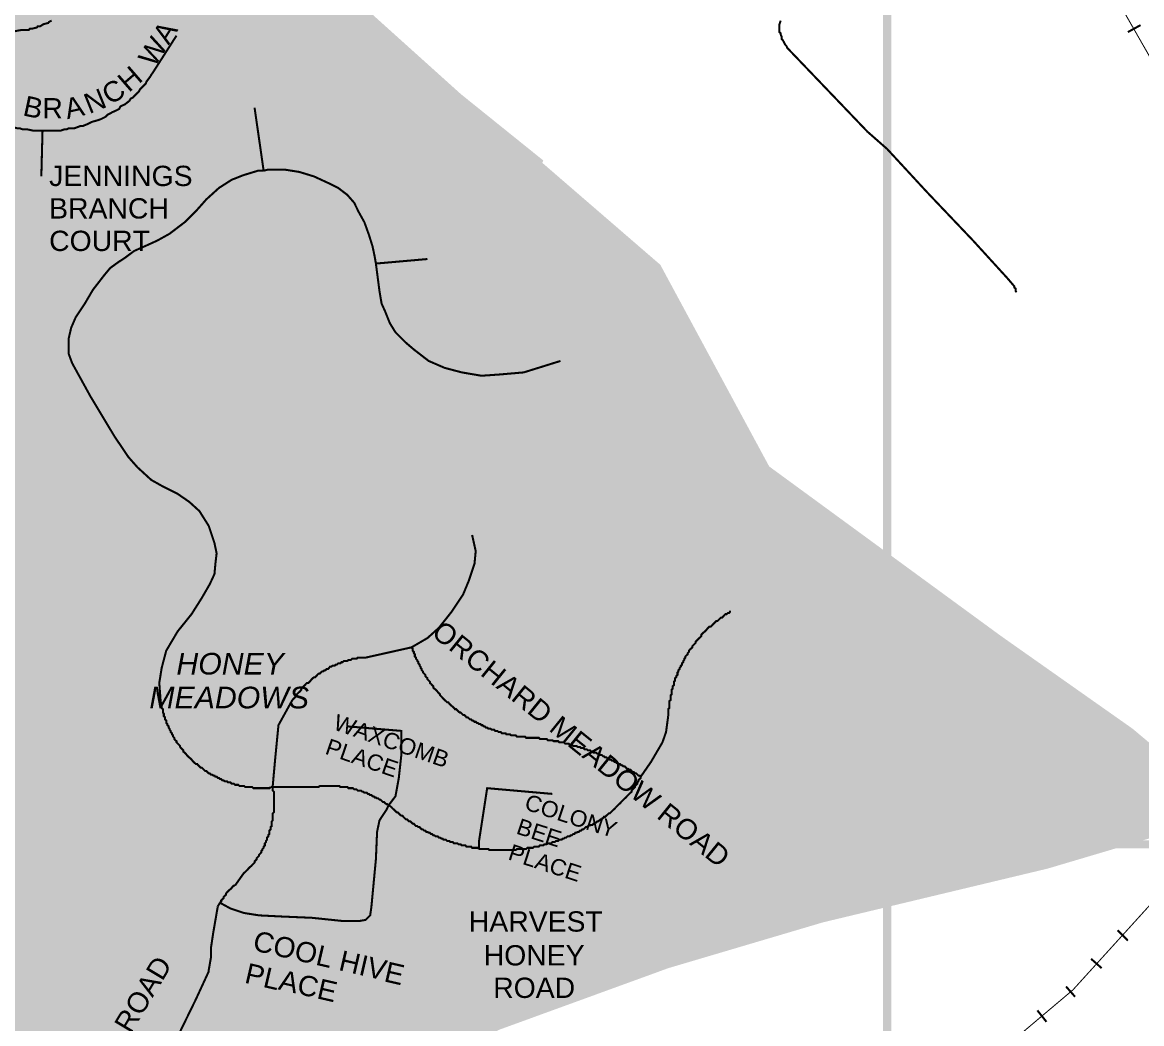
# Model space of a CAD drawing. Header units: millimetres. Extents: x 10 to 1080, y 12 to 847.
# Drawn here: x 722.3 to 805, y 208.5 to 282.5 of the extents above; entities that cross this region are included whole.
import ezdxf

# ---------------------------------------------------------------- set-up
doc = ezdxf.new("R2010")
doc.units = ezdxf.units.MM

msp = doc.modelspace()

# ---------------------------------------------------------------- hatches: boundary and pattern name
at = {"layer": 'H', "linetype": 'CONTINUOUS'}
for points in [[(802.375, 724.076), (804.333, 708.572), (819.82, 705.362), (834.637, 704.674), (846.243, 705.362), (859.861, 713.74), (871.467, 723.388), (876.635, 727.287), (891.452, 733.125), (894.662, 722.806), (899.231, 711.2), (902.458, 678.268), (906.939, 654.985), (912.777, 635.6), (903.041, 631.79), (870.797, 623.394), (843.703, 613.075), (834.037, 605.614), (852.17, 570.142), (848.607, 566.244), (849.207, 566.244), (834.637, 551.692), (840.475, 538.815), (802.711, 488.438), (802.217, 489.126), (800.435, 493.007), (798.83, 497.082), (795.355, 502.25), (792.215, 505.213), (789.005, 508.088), (786.289, 511.722), (784.437, 515.532), (783.078, 519.677), (782.391, 521.723), (780.874, 525.78), (778.334, 530.348), (775.794, 533.735), (773.007, 536.875), (769.955, 539.75), (766.727, 542.378), (763.27, 544.83), (759.707, 547.123), (755.985, 549.24), (754.115, 550.333), (752.263, 551.356), (750.305, 552.45), (748.365, 553.473), (746.407, 554.478), (744.467, 555.502), (742.615, 556.507), (740.657, 557.618), (739.652, 558.13), (732.525, 556.436), (732.79, 544.583), (726.264, 530.86), (723.142, 524.334), (722.207, 519.765), (722.877, 514.015), (725.593, 511.052), (734.219, 509.182), (736.177, 508.935), (733.302, 494.965), (732.278, 489.126), (728.98, 480.236), (737.605, 465.243), (747.518, 446.193), (733.548, 450.338), (730.409, 438.062), (720.76, 407.158), (717.885, 398.268), (714.745, 388.108), (713.475, 387.174), (712.047, 376.096), (715.945, 344.77), (716.615, 324.026), (716.439, 318.682), (723.388, 318.435), (731.608, 319.705), (737.358, 321.557), (743.373, 323.25), (749.635, 324.273), (754.962, 326.39), (761.488, 331.47), (750.641, 308.786), (742.95, 291.677), (741.257, 289.313), (754.715, 277.195), (760.801, 272.292), (760.73, 272.115), (769.444, 264.583), (777.487, 249.678), (794.597, 237.155), (804.333, 230.293), (811.777, 224.032), (798.054, 219.957), (781.473, 215.988), (770.043, 212.602), (757.502, 208.033), (746.072, 201.172), (734.06, 195.404), (725.082, 194.91), (725.258, 194.134), (725.593, 192.105), (725.752, 188.048), (725.17, 184.062), (724.905, 183.392), (714.587, 181.698), (699.17, 173.743), (696.295, 178.312), (682.078, 173.143), (680.879, 176.53), (652.868, 161.713), (660.647, 138.007), (660.4, 137.83), (656.749, 135.467), (653.203, 133.103), (649.552, 130.722), (645.918, 128.358), (642.285, 125.977), (638.634, 123.702), (635, 121.32), (631.349, 118.957), (627.803, 116.664), (624.152, 114.3), (620.942, 115.394), (619.584, 117.51), (618.402, 119.556), (617.22, 121.744), (616.038, 123.702), (614.68, 125.977), (613.569, 128.27), (612.299, 130.475), (610.958, 132.415), (609.424, 134.197), (608.154, 136.066), (606.795, 138.254), (605.367, 140.035), (603.673, 143.087), (601.892, 144.445), (599.863, 145.715), (598.17, 147.496), (596.724, 149.26), (595.118, 151.042), (593.513, 152.647), (591.22, 153.846), (589.439, 155.187), (587.675, 156.545), (586.052, 158.415), (585.717, 160.778), (585.047, 162.895), (584.112, 165.1), (582.172, 166.194), (580.549, 167.887), (579.543, 169.845), (578.785, 171.962), (577.762, 173.902), (576.668, 175.772), (575.398, 177.553), (573.775, 178.982), (571.659, 182.457), (568.784, 186.778), (566.932, 189.988), (565.82, 194.486), (564.462, 203.87), (563.704, 208.527), (563.88, 211.332), (563.704, 215.477), (563.457, 217.77), (563.28, 220.133), (563.368, 222.426), (563.28, 224.614), (562.857, 227.418), (561.675, 229.694), (560.828, 232.586), (561.428, 234.774), (561.852, 237.825), (561.922, 240.206), (561.587, 242.658), (561.763, 245.286), (562.01, 247.65), (561.852, 250.278), (561.164, 254.423), (561.922, 257.052), (562.522, 259.256), (562.275, 261.532), (561.499, 263.56), (560.405, 265.518), (559.805, 267.882), (559.223, 270.175), (557.953, 273.297), (556.26, 274.92), (554.814, 277.53), (554.39, 280), (553.72, 282.363), (552.962, 284.656), (551.85, 286.508), (550.668, 288.713), (549.222, 291.165), (547.194, 292.947), (545.412, 294.552), (543.56, 296.422), (543.719, 298.697), (542.537, 300.655), (540.42, 302.348), (538.057, 304.976), (535.34, 306.405), (532.553, 307.763), (530.26, 309.545), (528.232, 310.903), (526.874, 312.755), (526.45, 314.872), (524.51, 315.807), (522.305, 316.054), (518.248, 316.565), (515.779, 316.9), (513.592, 317.324), (511.387, 317.923), (508.935, 318.17), (507.153, 316.988), (506.465, 314.96), (505.037, 313.267), (503.255, 311.997), (501.897, 310.303), (500.292, 308.698), (498.422, 307.587), (496.658, 306.07), (495.212, 304.377), (494.453, 302.348), (493.942, 299.896), (493.607, 297.603), (493.942, 295.24), (494.453, 293.123), (495.212, 290.83), (495.723, 288.625), (494.03, 286.508), (493.342, 284.304), (491.649, 281.693), (489.462, 280.846), (485.14, 280.423), (481.577, 280.582), (479.637, 281.852), (478.102, 283.457), (476.673, 285.08), (475.068, 286.773), (472.863, 287.267), (470.658, 286.685), (468.965, 285.238), (467.184, 283.88), (465.067, 282.875), (463.462, 281.34), (464.732, 279.488), (466.602, 278.306), (468.63, 277.372), (469.724, 275.502), (468.877, 273.385), (467.095, 272.027), (463.973, 269.663), (462.104, 268.058), (460.075, 266.876), (457.958, 266.1), (455.665, 265.606), (452.702, 266.277), (450.674, 267.212), (448.469, 267.635), (444.835, 268.482), (442.718, 268.993), (440.514, 268.393), (436.792, 268.217), (434.763, 268.905), (432.805, 269.998), (431.465, 271.78), (432.647, 273.72), (433.405, 275.925), (433.317, 278.218), (432.805, 280.335), (432.894, 282.963), (431.959, 285.327), (428.925, 284.568), (426.72, 283.88), (424.603, 283.457), (421.375, 283.968), (419.188, 284.392), (417.072, 284.903), (415.025, 285.926), (412.838, 286.685), (410.792, 287.62), (409.698, 289.56), (409.875, 291.765), (410.298, 293.97), (410.298, 296.157), (409.61, 298.203), (408.252, 300.143), (406.4, 301.66), (404.53, 303.107), (402.837, 304.712), (400.897, 305.823), (399.715, 307.675), (400.297, 309.792), (399.962, 311.997), (397.845, 313.355), (395.905, 314.537), (394.547, 316.318), (393.1, 318.1), (391.672, 319.793), (390.225, 321.398), (388.108, 322.668), (386.592, 324.185), (385.057, 325.878), (383.452, 327.325), (381.582, 328.595), (379.465, 329.265), (378.125, 331.047), (378.037, 333.252), (377.349, 335.368), (375.92, 336.973), (374.05, 338.332), (372.11, 339.425), (370.152, 340.536), (368.035, 341.383), (365.919, 341.965), (363.555, 341.63), (361.615, 340.607), (359.745, 338.914), (357.875, 337.82), (355.935, 336.797), (353.818, 335.703), (351.878, 334.522), (350.255, 332.652), (348.915, 330.8), (347.98, 328.754), (347.133, 326.637), (345.599, 325.032), (343.323, 324.785), (340.184, 324.785), (337.732, 325.367), (335.615, 324.185), (334.522, 322.333), (334.433, 320.128), (334.098, 317.923), (332.899, 315.807), (331.805, 313.866), (330.958, 311.75), (330.712, 309.545), (330.288, 307.252), (329.935, 304.976), (329.688, 302.683), (329.018, 300.39), (328.083, 298.203), (327.325, 296.157), (327.06, 293.97), (328.665, 292.347), (329.935, 290.583), (328.665, 288.802), (326.39, 287.955), (323.25, 287.778), (321.045, 288.29), (319.864, 290.23), (318.682, 292.276), (316.812, 293.705), (314.025, 294.975), (311.732, 295.487), (309.615, 295.91), (307.763, 297.092), (306.405, 299.05), (305.47, 300.99), (304.712, 303.107), (303.689, 305.135), (301.995, 306.405), (300.302, 307.852), (298.962, 309.545), (297.268, 307.94), (296.422, 305.894), (293.282, 304.2), (291.5, 305.558), (289.648, 306.828), (287.69, 307.852), (287.267, 309.968), (287.69, 312.173), (285.75, 313.09), (283.457, 313.602), (281.34, 314.202), (279.224, 315.295), (278.642, 317.5), (277.954, 319.617), (276.013, 321.222), (274.144, 319.793), (272.874, 317.923), (269.998, 319.193), (268.217, 320.64), (266.435, 321.98), (263.984, 324.45), (262.202, 325.72), (260.862, 327.484), (261.108, 329.688), (261.867, 331.893), (262.714, 334.01), (262.467, 337.644), (261.532, 339.602), (260.597, 341.718), (258.992, 343.323), (255.94, 345.352), (253.065, 346.71), (251.195, 347.892), (249.167, 348.827), (248.92, 351.032), (250.19, 352.884), (251.707, 354.842), (254.088, 354.93), (255.782, 356.358), (257.969, 356.623), (260.174, 357.117), (261.444, 359.234), (261.779, 361.527), (261.62, 363.732), (260.438, 365.584), (258.992, 367.277), (256.117, 367.63), (255.429, 369.746), (254.088, 371.44), (252.307, 372.957), (250.525, 374.227), (248.497, 374.826), (247.138, 376.767), (248.162, 378.707), (247.385, 381), (245.78, 382.517), (245.622, 384.81), (244.687, 386.75), (243.575, 388.796), (242.235, 390.56), (241.035, 392.43), (239.518, 394.212), (239.43, 396.416), (240.453, 398.533), (240.612, 401.144), (240.788, 403.86), (239.43, 405.888), (238.584, 408.005), (236.467, 409.452), (235.038, 411.304), (233.08, 412.838), (233.168, 415.202), (234.103, 417.318), (235.462, 419.276), (236.978, 421.04), (238.072, 422.998), (237.825, 425.274), (237.49, 427.902), (236.22, 429.683), (234.527, 431.377), (232.657, 433.246), (230.628, 434.587), (229.182, 436.28), (227.489, 437.815), (226.219, 439.667), (224.79, 441.537), (223.943, 443.742), (222.92, 445.77), (220.98, 447.216), (218.775, 448.557), (216.57, 449.827), (214.365, 450.25), (212.249, 450.427), (209.797, 450.515), (206.163, 450.427), (203.87, 451.026), (201.595, 450.338), (199.972, 448.31), (201.665, 446.705), (199.549, 444.588), (196.938, 445.347), (194.822, 445.435), (192.105, 444.923), (189.054, 445.012), (187.202, 443.406), (184.908, 442.472), (182.88, 441.113), (181.01, 439.596), (179.317, 438.15), (177.288, 437.056), (175.084, 436.457), (173.055, 435.522), (170.762, 434.675), (168.575, 434.852), (166.793, 436.545), (165.947, 438.82), (165.259, 440.937), (163.142, 442.048), (160.955, 442.56), (158.574, 442.383), (156.369, 441.713), (154.005, 440.778), (151.377, 440.267), (148.59, 440.267), (146.385, 439.843), (145.45, 437.727), (145.115, 435.522), (142.663, 436.122), (142.152, 438.326), (140.458, 439.932), (138.43, 441.113), (136.472, 442.207), (134.285, 442.807), (131.745, 442.048), (128.605, 441.537), (126.153, 441.872), (123.525, 441.784), (121.497, 442.983), (120.05, 444.588), (117.775, 445.012), (116.082, 446.528), (116.152, 448.822), (114.124, 450.938), (112.607, 453.214), (111.425, 454.995), (110.155, 456.777), (108.797, 458.47), (107.527, 460.252), (106.257, 461.945), (104.898, 463.726), (103.54, 465.42), (102.182, 467.113), (100.842, 468.806), (99.572, 470.57), (98.213, 472.264), (95.585, 475.738), (93.133, 479.213), (90.682, 482.776), (88.477, 486.41), (86.448, 490.132), (84.578, 494.03), (83.062, 498.016), (81.527, 502.92), (80.433, 507.065), (79.498, 511.298), (78.74, 515.532), (78.228, 519.853), (77.805, 524.175), (77.558, 528.496), (77.47, 532.8), (77.558, 534.917), (77.558, 537.122), (77.717, 539.238), (77.893, 541.443), (78.052, 543.56), (78.317, 545.765), (78.564, 547.882), (79.252, 552.115), (80.098, 556.348), (81.192, 560.582), (82.374, 564.727), (84.402, 570.054), (86.448, 573.793), (87.63, 575.645), (117.687, 575.645), (138.007, 572.435), (144.445, 544.23), (141.905, 543.225), (154.764, 537.88), (160.443, 536.028), (171.185, 535.693), (189.318, 535.34), (206.834, 533.912), (226.06, 527.897), (227.842, 532.888), (253.912, 548.552), (259.239, 550.333), (265.677, 550.668), (269.575, 552.115), (277.019, 556.772), (283.122, 559.223), (290.989, 559.982), (306.317, 558.553), (306.652, 558.288), (307.005, 558.624), (310.885, 558.888), (317.659, 563.122), (325.543, 568.113), (333.745, 573.528), (338.825, 576.827), (341.365, 576.756), (344.928, 576.068), (348.492, 574.71), (351.949, 572.858), (355.759, 569.718), (358.228, 566.173), (359.234, 564.303), (360.257, 562.363), (362.462, 558.8), (365.425, 555.925), (369.993, 554.32), (376.255, 554.478), (378.46, 554.902), (380.577, 555.325), (382.782, 555.748), (384.898, 556.013), (387.773, 556.436), (392.007, 557.107), (396.064, 558.042), (400.138, 559.135), (404.107, 560.405), (408.005, 561.852), (411.903, 563.457), (415.713, 565.238), (419.435, 567.09), (423.069, 569.048), (424.18, 569.63), (421.128, 576.333), (406.224, 573.952), (411.057, 595.383), (409.452, 607.06), (401.408, 603.85), (401.832, 611.893), (404.618, 612.74), (404.195, 626.022), (394.882, 630.432), (373.539, 618.737), (369.482, 635.67), (377.19, 651.845), (407.405, 673.276), (407.829, 671.23), (482.177, 704.003), (500.715, 623.323), (501.227, 623.57), (505.372, 625.863), (509.182, 627.892), (512.992, 630.008), (516.802, 632.037), (520.612, 634.065), (522.552, 635.088), (524.422, 636.094), (526.362, 637.117), (528.232, 638.14), (530.172, 639.233), (532.042, 640.256), (534.335, 641.438), (544.495, 629.585), (550.422, 631.613), (546.523, 639.568), (541.532, 645.336), (541.602, 645.407), (545.412, 647.453), (549.222, 649.57), (553.032, 651.598), (556.772, 653.627), (560.582, 655.743), (564.392, 657.772), (568.202, 659.888), (572.012, 661.917), (575.733, 664.034), (579.543, 666.15), (583.353, 668.196), (587.163, 670.313), (590.885, 672.342), (596.724, 674.458), (601.133, 674.458), (603.338, 674.458), (605.455, 674.37), (607.642, 674.194), (609.847, 674.123), (611.964, 674.035), (614.168, 673.858), (616.373, 673.7), (618.49, 673.612), (620.695, 673.435), (622.882, 673.347), (624.999, 673.276), (629.32, 673.188), (633.642, 673.276), (637.875, 673.523), (642.108, 673.947), (646.254, 674.617), (650.399, 675.728), (653.627, 676.734), (657.684, 678.18), (661.67, 679.873), (665.568, 681.743), (669.378, 683.772), (673.1, 685.976), (676.734, 688.252), (680.297, 690.704), (683.683, 693.42), (687.07, 696.136), (690.192, 699.1), (693.332, 702.063), (696.207, 705.273), (699.082, 708.572), (701.71, 711.958), (705.785, 710.53), (709.842, 708.995), (713.74, 707.214), (717.638, 705.362), (721.448, 703.333), (723.988, 701.798), (729.403, 707.302), (742.35, 719.578), (751.999, 718.908), (767.503, 733.725), (785.618, 751.84), (797.207, 740.234), (802.375, 724.076), (802.375, 724.076)], [(733.037, 275.925), (731.608, 275.925), (731.185, 277.195), (730.762, 275.925), (729.403, 275.925), (730.497, 275.078), (730.074, 273.72), (731.185, 274.567), (732.367, 273.72), (731.943, 275.078), (733.037, 275.925), (733.037, 275.925)], [(736.335, 240.453), (734.907, 240.453), (734.483, 241.723), (734.06, 240.453), (732.702, 240.453), (733.795, 239.607), (733.372, 238.248), (734.483, 239.095), (735.665, 238.248), (735.242, 239.607), (736.335, 240.453), (736.335, 240.453)], [(737.87, 239.272), (736.424, 239.272), (736, 240.542), (735.577, 239.272), (734.219, 239.272), (735.33, 238.425), (734.907, 237.067), (736, 237.913), (737.182, 237.067), (736.759, 238.425), (737.87, 239.272), (737.87, 239.272)], [(738.717, 235.462), (737.27, 235.462), (736.847, 236.732), (736.424, 235.462), (735.065, 235.462), (736.177, 234.615), (735.753, 233.257), (736.847, 234.103), (738.029, 233.257), (737.605, 234.615), (738.717, 235.462), (738.717, 235.462)], [(752.598, 235.62), (751.152, 235.62), (750.729, 236.89), (750.305, 235.62), (748.947, 235.62), (750.058, 234.774), (749.635, 233.433), (750.729, 234.28), (751.911, 233.433), (751.505, 234.774), (752.598, 235.62), (752.598, 235.62)], [(771.648, 235.197), (770.202, 235.197), (769.779, 236.467), (769.355, 235.197), (767.997, 235.197), (769.108, 234.35), (768.685, 233.01), (769.779, 233.856), (770.961, 233.01), (770.537, 234.35), (771.648, 235.197), (771.648, 235.197)], [(753.269, 230.47), (751.84, 230.47), (751.417, 231.74), (750.993, 230.47), (749.635, 230.47), (750.729, 229.623), (750.305, 228.265), (751.417, 229.112), (752.598, 228.265), (752.175, 229.623), (753.269, 230.47), (753.269, 230.47)], [(743.708, 228.6), (742.262, 228.6), (741.839, 229.87), (741.415, 228.6), (740.075, 228.6), (741.168, 227.753), (740.745, 226.395), (741.839, 227.242), (743.038, 226.395), (742.615, 227.753), (743.708, 228.6), (743.708, 228.6)], [(758.525, 227.665), (757.079, 227.665), (756.655, 228.935), (756.232, 227.665), (754.874, 227.665), (755.985, 226.818), (755.562, 225.46), (756.655, 226.307), (757.837, 225.46), (757.414, 226.818), (758.525, 227.665), (758.525, 227.665)], [(768.685, 226.73), (767.239, 226.73), (766.815, 228), (766.392, 226.73), (765.034, 226.73), (766.145, 225.884), (765.722, 224.543), (766.815, 225.39), (767.997, 224.543), (767.574, 225.884), (768.685, 226.73), (768.685, 226.73)], [(740.498, 225.46), (739.052, 225.46), (738.628, 226.73), (738.205, 225.46), (736.847, 225.46), (737.958, 224.614), (737.535, 223.273), (738.628, 224.12), (739.81, 223.273), (739.387, 224.614), (740.498, 225.46), (740.498, 225.46)], [(750.905, 222.162), (749.459, 222.162), (749.035, 223.432), (748.612, 222.162), (747.272, 222.162), (748.365, 221.315), (747.942, 219.957), (749.035, 220.804), (750.217, 219.957), (749.794, 221.315), (750.905, 222.162), (750.905, 222.162)], [(739.722, 216.412), (738.293, 216.412), (737.87, 217.682), (737.447, 216.412), (736.088, 216.412), (737.182, 215.565), (736.759, 214.207), (737.87, 215.053), (739.052, 214.207), (738.628, 215.565), (739.722, 216.412), (739.722, 216.412)], [(740.569, 209.638), (739.14, 209.638), (738.717, 210.908), (738.293, 209.638), (736.935, 209.638), (738.029, 208.792), (737.605, 207.433), (738.717, 208.28), (739.898, 207.433), (739.475, 208.792), (740.569, 209.638), (740.569, 209.638)]]:
    msp.add_hatch(color=256, dxfattribs=at).paths.add_polyline_path(points)

# ---------------------------------------------------------------- linework, layer by layer
at = {"layer": 'P'}
for points, const_width in [([(815.658, 579.808), (787.471, 489.885), (784.754, 479.213), (784.084, 472.705), (783.996, 466.09), (785.53, 384.81), (786.536, 324.115), (786.8, 319.123), (787.647, 314.378), (789.411, 308.875), (791.616, 304.377), (807.367, 276.86), (816.345, 253.577), (817.527, 247.915), (817.774, 244.951), (817.439, 240.965), (815.834, 235.215), (809.396, 223.185), (805.762, 217.435), (799.924, 210.996), (787.382, 200.413)], 0.075), ([(786.201, 221.756), (678.092, 221.756), (569.965, 221.756), (569.965, 329.865), (569.965, 437.903), (678.092, 437.903), (786.201, 437.903), (786.201, 329.865), (786.201, 221.756)], 0.602), ([(948.831, 221.756), (894.327, 221.756), (786.201, 221.756), (786.201, 329.865), (786.201, 437.903), (894.327, 437.903), (948.831, 437.903)], 0.602), ([(720.496, 281.605), (722.277, 281.94), (722.454, 281.94), (722.612, 281.94), (722.789, 281.94), (722.877, 282.028), (723.036, 282.028), (723.388, 282.116), (723.459, 282.205), (723.635, 282.205), (723.882, 282.363), (724.235, 282.452), (724.306, 282.54), (724.482, 282.628)], 0.151), ([(778.334, 282.628), (778.245, 282.363), (778.245, 282.293), (778.245, 282.205), (778.245, 282.116), (778.245, 282.028), (778.245, 281.94), (778.245, 281.781), (778.334, 281.693), (778.334, 281.605), (778.404, 281.446), (778.404, 281.27), (778.492, 281.182), (778.581, 281.023), (778.669, 280.846), (778.757, 280.758), (778.828, 280.599), (778.916, 280.511), (782.814, 276.437), (784.754, 274.408), (786.201, 273.138), (789.164, 269.928), (792.551, 266.365), (795.091, 263.578), (795.602, 262.978), (795.602, 262.89), (795.69, 262.819), (795.69, 262.731), (795.69, 262.643), (795.761, 262.555)], 0.151), ([(804.915, 282.293), (803.981, 281.781)], 0.151), ([(723.812, 274.496), (723.971, 274.496), (724.394, 274.496), (724.729, 274.496), (724.994, 274.496), (725.152, 274.496), (725.417, 274.585), (725.576, 274.585), (725.752, 274.673), (726.175, 274.673), (726.599, 274.832), (726.775, 274.832), (727.198, 275.008), (727.357, 275.096), (727.534, 275.167), (727.869, 275.255), (728.116, 275.343), (728.468, 275.519), (728.627, 275.678), (728.804, 275.766), (728.962, 275.855), (729.315, 276.013), (729.474, 276.102), (729.562, 276.278), (729.738, 276.366), (729.897, 276.437), (730.232, 276.701), (730.321, 276.86), (730.497, 276.948), (730.656, 277.125), (730.92, 277.372), (731.008, 277.548), (731.167, 277.707), (731.432, 277.971), (731.502, 278.13), (731.767, 278.483), (731.855, 278.642), (731.926, 278.73), (733.707, 281.517)], 0.151), ([(740.145, 271.533), (739.475, 276.19)], 0.151), ([(720.249, 275.096), (721.942, 274.673), (722.118, 274.673), (722.365, 274.585), (722.701, 274.585), (723.124, 274.496), (723.388, 274.496), (723.547, 274.496), (723.812, 274.496)], 0.151), ([(723.812, 274.496), (723.724, 271.11)], 0.151), ([(732.525, 232.498), (732.437, 233.68), (732.614, 234.791), (732.949, 236.061), (733.795, 237.49), (734.818, 238.76), (735.577, 239.959), (736.159, 240.965), (736.512, 241.723), (736.582, 242.499), (736.671, 243.258), (736.512, 244.016), (736.088, 245.286), (735.401, 246.38), (734.642, 247.068), (733.795, 247.65), (732.772, 248.162), (731.855, 248.673), (730.832, 249.608), (730.162, 250.366), (729.139, 251.883), (727.357, 254.847), (725.999, 257.316), (725.752, 257.986), (725.752, 258.657), (725.752, 259.168), (725.928, 259.927), (726.264, 260.703), (726.934, 261.708), (727.534, 262.731), (728.38, 263.825), (728.804, 264.336), (729.386, 264.76), (729.897, 265.095), (730.585, 265.606), (731.344, 265.942), (732.278, 266.365), (733.196, 266.876), (734.307, 267.723), (735.242, 268.658), (735.912, 269.416), (736.847, 270.263), (737.782, 270.863), (738.628, 271.198), (739.722, 271.533), (740.145, 271.533)], 0.151), ([(740.145, 271.533), (740.481, 271.621), (741.662, 271.621), (742.774, 271.445), (743.867, 271.11), (744.978, 270.598), (745.649, 270.263), (746.319, 269.752), (746.831, 269.169), (747.166, 268.482), (747.589, 267.723), (747.924, 266.788), (748.189, 265.942), (748.348, 265.183), (748.436, 264.672)], 0.151), ([(748.436, 264.672), (752.246, 265.007)], 0.151), ([(748.436, 264.672), (748.7, 262.643), (748.859, 261.708), (749.124, 261.126), (749.459, 260.279), (749.882, 259.592), (750.641, 258.833), (751.24, 258.322), (752.334, 257.475), (753.516, 256.963), (754.786, 256.628), (756.232, 256.381), (757.502, 256.469), (759.354, 256.628), (762.071, 257.475)], 0.151), ([(751.064, 236.308), (752.246, 236.996), (753.092, 237.755), (754.027, 238.936), (754.874, 240.206), (755.297, 241.229), (755.721, 242.499), (755.809, 243.417), (755.544, 244.616)], 0.151), ([(770.026, 231.228), (770.026, 231.316), (770.026, 231.405), (770.026, 231.493), (770.026, 231.563), (770.026, 231.652), (770.026, 231.74), (770.114, 231.828), (770.114, 231.916), (770.114, 231.987), (770.114, 232.075), (770.114, 232.163), (770.114, 232.251), (770.114, 232.339), (770.202, 232.41), (770.202, 232.498), (770.202, 232.586), (770.202, 232.675), (770.202, 232.763), (770.29, 232.833), (770.29, 232.922), (770.29, 233.01), (770.29, 233.098), (770.29, 233.186), (770.361, 233.257), (770.361, 233.345), (770.361, 233.433), (770.449, 233.521), (770.449, 233.609), (770.449, 233.68), (770.449, 233.768), (770.537, 233.856), (770.537, 233.945), (770.537, 234.033), (770.625, 234.103), (770.625, 234.192), (770.714, 234.28), (770.714, 234.368), (770.714, 234.456), (770.784, 234.527), (770.784, 234.615), (770.872, 234.703), (770.872, 234.791), (770.961, 234.879), (770.961, 234.95), (771.049, 235.038), (771.049, 235.126), (771.137, 235.215), (771.137, 235.303), (771.208, 235.373), (771.208, 235.462), (771.296, 235.55), (771.296, 235.638), (771.384, 235.726), (771.472, 235.797), (771.472, 235.885), (771.56, 235.973), (771.56, 236.061), (771.631, 236.149), (771.719, 236.22), (771.807, 236.308), (771.807, 236.396), (771.895, 236.485), (771.984, 236.573), (772.054, 236.643), (772.054, 236.732), (772.142, 236.82), (772.231, 236.908), (772.319, 236.996), (772.407, 237.067), (772.478, 237.155), (772.478, 237.243), (772.566, 237.331), (772.654, 237.419), (772.742, 237.49), (772.83, 237.578), (772.901, 237.666), (772.989, 237.755), (773.077, 237.843), (773.165, 237.843), (773.254, 237.913), (773.324, 238.002), (773.412, 238.09), (773.501, 238.178), (773.589, 238.266), (773.677, 238.266), (773.748, 238.337), (773.836, 238.425), (773.924, 238.513), (774.012, 238.513), (774.1, 238.601), (774.171, 238.689), (774.259, 238.76), (774.347, 238.76), (774.435, 238.848), (774.524, 238.848), (774.594, 238.936), (774.594, 239.025)], 0.151), ([(742.262, 232.41), (742.35, 232.498), (742.438, 232.586), (742.509, 232.675), (742.509, 232.763), (742.597, 232.833), (742.685, 232.922), (742.774, 233.01), (742.862, 233.098), (742.932, 233.186), (742.932, 233.257), (743.021, 233.345), (743.109, 233.433), (743.197, 233.521), (743.268, 233.609), (743.356, 233.68), (743.444, 233.68), (743.532, 233.768), (743.62, 233.856), (743.691, 233.945), (743.779, 234.033), (743.867, 234.103), (743.955, 234.103), (744.044, 234.192), (744.114, 234.28), (744.202, 234.368), (744.291, 234.368), (744.379, 234.456), (744.467, 234.527), (744.555, 234.527), (744.626, 234.615), (744.714, 234.615), (744.802, 234.703), (744.89, 234.703), (744.978, 234.791), (745.049, 234.879), (745.137, 234.879), (745.225, 234.95), (745.314, 234.95), (745.384, 234.95), (745.472, 235.038), (745.561, 235.038), (745.649, 235.126), (745.737, 235.126), (745.808, 235.126), (745.896, 235.215), (745.984, 235.215), (746.072, 235.303), (746.16, 235.303), (746.231, 235.303), (746.319, 235.303), (746.407, 235.373), (746.495, 235.373), (746.584, 235.373), (746.672, 235.462), (746.742, 235.462), (746.831, 235.462), (746.919, 235.462), (747.007, 235.462), (747.095, 235.55), (747.166, 235.55), (747.254, 235.55), (747.342, 235.55), (747.43, 235.55), (747.501, 235.55), (747.589, 235.55), (747.677, 235.55)], 0.151), ([(747.677, 235.55), (751.064, 236.308)], 0.151), ([(751.064, 236.308), (751.152, 236.22), (751.152, 236.149), (751.152, 236.061), (751.24, 235.973), (751.24, 235.885), (751.311, 235.797), (751.311, 235.726), (751.311, 235.638), (751.399, 235.55), (751.399, 235.462), (751.487, 235.373), (751.487, 235.303), (751.575, 235.215), (751.575, 235.126), (751.664, 235.038), (751.664, 234.95), (751.734, 234.879), (751.734, 234.791), (751.822, 234.703), (751.822, 234.615), (751.911, 234.527), (751.911, 234.456), (751.999, 234.368), (752.087, 234.28), (752.087, 234.192), (752.158, 234.103), (752.246, 234.033), (752.246, 233.945), (752.334, 233.856), (752.422, 233.768), (752.422, 233.68), (752.51, 233.609), (752.581, 233.521), (752.669, 233.433), (752.669, 233.345), (752.757, 233.257), (752.845, 233.186), (752.934, 233.098), (753.004, 233.01), (753.092, 232.922), (753.181, 232.833), (753.181, 232.763), (753.269, 232.675), (753.357, 232.586), (753.428, 232.498), (753.516, 232.41), (753.604, 232.339), (753.692, 232.251), (753.78, 232.251), (753.851, 232.163), (753.939, 232.075), (754.027, 231.987), (754.115, 231.916), (754.204, 231.828), (754.274, 231.74), (754.362, 231.74), (754.451, 231.652), (754.539, 231.563), (754.627, 231.493), (754.698, 231.493), (754.786, 231.405), (754.874, 231.316), (754.962, 231.316), (755.05, 231.228), (755.121, 231.14), (755.209, 231.14), (755.297, 231.069), (755.385, 230.981), (755.474, 230.981), (755.544, 230.893), (755.632, 230.893), (755.721, 230.805), (755.809, 230.805), (755.897, 230.717), (755.968, 230.717), (756.056, 230.646), (756.144, 230.646), (756.232, 230.558), (756.32, 230.558), (756.391, 230.47), (756.479, 230.47), (756.567, 230.382), (756.655, 230.382), (756.744, 230.293), (756.814, 230.293), (756.902, 230.293), (756.991, 230.223), (757.079, 230.223), (757.167, 230.223), (757.238, 230.135), (757.326, 230.135), (757.414, 230.135), (757.502, 230.046), (757.59, 230.046), (757.661, 230.046), (757.749, 229.958), (757.837, 229.958), (757.925, 229.958), (758.014, 229.958), (758.084, 229.87), (758.172, 229.87), (758.261, 229.87), (758.349, 229.87), (758.437, 229.799), (758.508, 229.799), (758.596, 229.799), (758.684, 229.799), (758.772, 229.799), (758.86, 229.711), (758.931, 229.711), (759.019, 229.711), (759.107, 229.711), (759.195, 229.711), (759.284, 229.711), (759.354, 229.711), (759.442, 229.711), (759.531, 229.623), (759.619, 229.623), (759.707, 229.623), (759.778, 229.623), (759.866, 229.623), (759.954, 229.623)], 0.151), ([(740.657, 225.989), (740.569, 225.901), (740.481, 225.901), (740.392, 225.901), (740.322, 225.901), (740.234, 225.901), (740.145, 225.901), (740.057, 225.901), (739.969, 225.901), (739.898, 225.901), (739.81, 225.901), (739.722, 225.901), (739.634, 225.901), (739.546, 225.901), (739.475, 225.901), (739.387, 225.901), (739.299, 225.989), (739.211, 225.989), (739.122, 225.989), (739.034, 225.989), (738.964, 225.989), (738.875, 225.989), (738.787, 225.989), (738.699, 226.06), (738.628, 226.06), (738.54, 226.06), (738.452, 226.06), (738.364, 226.06), (738.276, 226.148), (738.205, 226.148), (738.117, 226.148), (738.029, 226.148), (737.941, 226.236), (737.852, 226.236), (737.782, 226.236), (737.694, 226.325), (737.605, 226.325), (737.517, 226.325), (737.429, 226.413), (737.358, 226.413), (737.27, 226.413), (737.182, 226.483), (737.094, 226.483), (737.006, 226.572), (736.918, 226.572), (736.847, 226.66), (736.759, 226.66), (736.671, 226.748), (736.582, 226.748), (736.512, 226.836), (736.424, 226.836), (736.335, 226.907), (736.247, 226.907), (736.159, 226.995), (736.088, 226.995), (736, 227.083), (735.912, 227.171), (735.824, 227.171), (735.736, 227.259), (735.665, 227.33), (735.577, 227.418), (735.489, 227.418), (735.401, 227.506), (735.312, 227.595), (735.242, 227.683), (735.154, 227.683), (735.065, 227.753), (734.977, 227.842), (734.889, 227.93), (734.818, 228.018), (734.73, 228.106), (734.642, 228.177), (734.554, 228.265), (734.466, 228.353), (734.395, 228.441), (734.307, 228.529), (734.219, 228.6), (734.219, 228.688), (734.131, 228.776), (734.042, 228.865), (733.972, 228.953), (733.972, 229.023), (733.884, 229.112), (733.795, 229.2), (733.707, 229.288), (733.707, 229.376), (733.619, 229.447), (733.548, 229.535), (733.548, 229.623), (733.46, 229.711), (733.46, 229.799), (733.372, 229.87), (733.372, 229.958), (733.284, 230.046), (733.284, 230.135), (733.196, 230.223), (733.196, 230.293), (733.125, 230.382), (733.125, 230.47), (733.037, 230.558), (733.037, 230.646), (732.949, 230.717), (732.949, 230.805), (732.949, 230.893), (732.861, 230.981), (732.861, 231.069), (732.861, 231.14), (732.772, 231.228), (732.772, 231.316), (732.772, 231.405), (732.702, 231.493), (732.702, 231.563), (732.702, 231.652), (732.702, 231.74), (732.614, 231.828), (732.614, 231.916), (732.614, 231.987), (732.614, 232.075), (732.614, 232.163), (732.525, 232.251), (732.525, 232.339), (732.525, 232.41), (732.525, 232.498)], 0.151), ([(740.816, 225.989), (740.816, 226.06), (740.992, 228.018), (741.239, 230.558), (742.262, 232.41)], 0.151), ([(767.997, 226.748), (768.756, 227.842), (769.602, 229.288), (769.867, 230.046), (770.026, 231.228)], 0.151), ([(749.371, 224.631), (749.882, 225.302), (750.129, 226.66), (750.305, 228.265), (750.305, 230.135), (746.319, 230.47)], 0.151), ([(759.954, 229.623), (760.042, 229.623), (760.13, 229.623), (760.201, 229.623), (760.289, 229.623), (760.377, 229.623), (760.465, 229.623), (760.554, 229.535), (760.624, 229.535), (760.712, 229.535), (760.801, 229.535), (760.889, 229.535), (760.977, 229.535), (761.048, 229.535), (761.136, 229.447), (761.224, 229.447), (761.312, 229.447), (761.4, 229.447), (761.471, 229.447), (761.559, 229.376), (761.647, 229.376), (761.735, 229.376), (761.824, 229.376), (761.894, 229.376), (761.982, 229.288), (762.071, 229.288), (762.159, 229.288), (762.247, 229.288), (762.318, 229.288), (762.406, 229.2), (762.494, 229.2), (762.582, 229.2), (762.67, 229.2), (762.741, 229.112), (762.829, 229.112), (762.917, 229.112), (763.005, 229.023), (763.094, 229.023), (763.164, 229.023), (763.252, 229.023), (763.341, 228.953), (763.429, 228.953), (763.517, 228.953), (763.588, 228.865), (763.676, 228.865), (763.764, 228.865), (763.852, 228.776), (763.94, 228.776), (764.011, 228.776), (764.099, 228.688), (764.187, 228.688), (764.275, 228.688), (764.364, 228.6), (764.434, 228.6), (764.522, 228.529), (764.611, 228.529), (764.699, 228.529), (764.787, 228.441), (764.858, 228.441), (764.946, 228.353), (765.034, 228.353), (765.122, 228.353), (765.21, 228.265), (765.281, 228.265), (765.369, 228.177), (765.457, 228.177), (765.545, 228.106), (765.634, 228.106), (765.704, 228.018), (765.792, 228.018), (765.881, 227.93), (765.969, 227.93), (766.057, 227.842), (766.128, 227.842), (766.216, 227.753), (766.304, 227.753), (766.392, 227.683), (766.48, 227.683), (766.551, 227.595), (766.639, 227.595), (766.727, 227.506), (766.815, 227.506), (766.904, 227.418), (766.974, 227.33), (767.062, 227.33), (767.151, 227.259), (767.239, 227.259), (767.327, 227.171), (767.398, 227.083), (767.486, 227.083), (767.574, 226.995), (767.662, 226.995), (767.75, 226.907), (767.821, 226.836), (767.909, 226.836), (767.997, 226.748)], 0.151), ([(766.128, 224.455), (766.216, 224.543), (766.304, 224.631), (766.392, 224.719), (766.48, 224.79), (766.551, 224.878), (766.639, 224.966), (766.727, 225.055), (766.815, 225.143), (766.904, 225.213), (766.974, 225.302), (767.062, 225.39), (767.151, 225.478), (767.239, 225.566), (767.327, 225.637), (767.327, 225.725), (767.398, 225.813), (767.486, 225.901), (767.574, 225.989), (767.574, 226.06), (767.662, 226.148), (767.75, 226.236), (767.75, 226.325), (767.821, 226.413), (767.821, 226.483), (767.909, 226.572), (767.997, 226.66), (767.997, 226.748)], 0.151), ([(738.628, 219.551), (738.699, 219.639), (738.787, 219.71), (738.875, 219.798), (738.964, 219.886), (739.034, 219.975), (739.122, 220.063), (739.211, 220.133), (739.299, 220.222), (739.387, 220.31), (739.475, 220.398), (739.475, 220.486), (739.546, 220.557), (739.634, 220.645), (739.634, 220.733), (739.722, 220.821), (739.81, 220.909), (739.81, 220.98), (739.898, 221.068), (739.969, 221.156), (739.969, 221.245), (740.057, 221.333), (740.057, 221.403), (740.145, 221.492), (740.145, 221.58), (740.234, 221.668), (740.234, 221.756), (740.234, 221.827), (740.322, 221.915), (740.322, 222.003), (740.392, 222.091), (740.392, 222.179), (740.392, 222.25), (740.481, 222.338), (740.481, 222.426), (740.569, 222.515), (740.569, 222.603), (740.569, 222.673), (740.569, 222.762), (740.657, 222.85), (740.657, 222.938), (740.657, 223.026), (740.745, 223.097), (740.745, 223.185), (740.745, 223.273), (740.745, 223.361), (740.745, 223.449), (740.816, 223.52), (740.816, 223.608), (740.816, 223.696), (740.816, 223.785), (740.816, 223.873), (740.816, 223.943), (740.816, 224.032), (740.904, 224.12), (740.904, 224.208), (740.904, 224.296), (740.904, 224.367), (740.904, 224.455), (740.904, 224.543), (740.904, 224.631), (740.904, 224.719), (740.904, 224.79), (740.904, 224.878), (740.904, 224.966), (740.904, 225.055), (740.904, 225.143), (740.904, 225.213), (740.904, 225.302), (740.904, 225.39), (740.904, 225.478), (740.904, 225.566), (740.904, 225.637), (740.816, 225.725), (740.816, 225.813), (740.816, 225.901), (740.816, 225.989)], 0.151), ([(740.816, 225.989), (740.657, 225.989)], 0.151), ([(743.691, 225.989), (741.08, 225.989), (740.816, 225.989)], 0.151), ([(749.371, 224.631), (749.282, 224.719), (749.212, 224.719), (749.124, 224.79), (749.035, 224.878), (748.947, 224.878), (748.859, 224.966), (748.771, 225.055), (748.7, 225.055), (748.612, 225.143), (748.524, 225.143), (748.436, 225.213), (748.348, 225.213), (748.277, 225.302), (748.189, 225.302), (748.101, 225.39), (748.012, 225.39), (747.924, 225.478), (747.854, 225.478), (747.765, 225.566), (747.677, 225.566), (747.589, 225.566), (747.501, 225.637), (747.43, 225.637), (747.342, 225.725), (747.254, 225.725), (747.166, 225.725), (747.095, 225.725), (747.007, 225.813), (746.919, 225.813), (746.831, 225.813), (746.742, 225.901), (746.672, 225.901), (746.584, 225.901), (746.495, 225.901), (746.407, 225.901), (746.319, 225.989), (746.231, 225.989), (746.16, 225.989), (746.072, 225.989), (745.984, 225.989), (745.896, 225.989), (745.808, 225.989), (745.737, 226.06), (745.649, 226.06), (745.561, 226.06), (745.472, 226.06), (745.384, 226.06), (745.314, 226.06), (745.225, 226.06), (745.137, 226.06), (745.049, 226.06), (744.978, 226.06), (744.89, 226.06), (744.802, 226.06), (744.714, 226.06), (744.626, 226.06), (744.555, 226.06), (744.467, 226.06), (744.379, 226.06), (744.291, 226.06), (744.202, 225.989), (744.114, 225.989), (744.044, 225.989), (743.955, 225.989), (743.867, 225.989), (743.779, 225.989), (743.691, 225.989)], 0.151), ([(756.056, 221.403), (756.056, 222.003), (756.655, 225.901), (761.471, 225.478)], 0.151), ([(736.918, 217.435), (737.694, 217.011), (738.699, 216.676), (739.81, 216.5), (741.574, 216.412), (743.691, 216.323), (746.072, 216.076), (747.166, 216.076), (747.677, 216.165), (748.012, 216.5), (748.101, 217.099), (748.436, 220.645), (748.524, 222.673), (748.7, 223.52), (749.212, 224.296), (749.371, 224.631)], 0.151), ([(749.371, 224.631), (749.547, 224.543)], 0.151), ([(749.547, 224.543), (749.618, 224.455), (749.706, 224.367), (749.794, 224.296), (749.882, 224.208), (749.97, 224.12), (750.041, 224.12), (750.129, 224.032), (750.217, 223.943), (750.305, 223.873), (750.394, 223.873), (750.464, 223.785), (750.552, 223.696), (750.641, 223.608), (750.729, 223.608), (750.817, 223.52), (750.888, 223.449), (750.976, 223.449), (751.064, 223.361), (751.152, 223.273), (751.24, 223.273), (751.311, 223.185), (751.399, 223.097), (751.487, 223.097), (751.575, 223.026), (751.664, 223.026), (751.734, 222.938), (751.822, 222.85), (751.911, 222.85), (751.999, 222.762), (752.087, 222.762), (752.158, 222.673), (752.246, 222.673), (752.334, 222.603), (752.422, 222.603), (752.51, 222.515), (752.581, 222.515), (752.669, 222.426), (752.757, 222.426), (752.845, 222.338), (752.934, 222.338), (753.004, 222.338), (753.092, 222.25), (753.181, 222.25), (753.269, 222.179), (753.357, 222.179), (753.428, 222.091), (753.516, 222.091), (753.604, 222.091), (753.692, 222.003), (753.78, 222.003), (753.851, 222.003), (753.939, 221.915), (754.027, 221.915), (754.115, 221.915), (754.204, 221.827), (754.274, 221.827), (754.362, 221.827), (754.451, 221.827), (754.539, 221.756), (754.627, 221.756), (754.698, 221.756), (754.786, 221.668), (754.874, 221.668), (754.962, 221.668), (755.05, 221.668), (755.121, 221.58), (755.209, 221.58), (755.297, 221.58), (755.385, 221.58), (755.474, 221.58), (755.544, 221.492), (755.632, 221.492), (755.721, 221.492), (755.809, 221.492), (755.897, 221.492), (755.968, 221.492), (756.056, 221.403)], 0.151), ([(764.187, 223.097), (764.275, 223.185), (764.364, 223.185), (764.434, 223.185), (764.522, 223.273), (764.611, 223.361), (764.699, 223.361), (764.787, 223.449), (764.858, 223.449), (764.946, 223.52), (765.034, 223.608), (765.122, 223.608), (765.21, 223.696), (765.281, 223.785), (765.369, 223.785), (765.457, 223.873), (765.545, 223.943), (765.634, 224.032), (765.704, 224.032), (765.792, 224.12), (765.881, 224.208), (765.969, 224.296), (766.057, 224.367), (766.128, 224.455)], 0.151), ([(756.056, 221.403), (756.144, 221.403), (756.232, 221.403), (756.32, 221.403), (756.391, 221.403), (756.479, 221.403), (756.567, 221.403), (756.655, 221.403), (756.744, 221.403), (756.814, 221.333), (756.902, 221.333), (756.991, 221.333), (757.079, 221.333), (757.167, 221.333), (757.238, 221.333), (757.326, 221.333), (757.414, 221.333), (757.502, 221.333), (757.59, 221.333), (757.661, 221.333), (757.749, 221.333), (757.837, 221.333), (757.925, 221.333), (758.014, 221.333), (758.084, 221.333), (758.172, 221.333), (758.261, 221.333), (758.349, 221.333), (758.437, 221.333), (758.508, 221.333), (758.596, 221.333), (758.684, 221.333), (758.772, 221.333), (758.86, 221.403), (758.931, 221.403), (759.019, 221.403), (759.107, 221.403), (759.195, 221.403), (759.284, 221.403), (759.354, 221.403), (759.442, 221.403), (759.531, 221.403), (759.619, 221.492), (759.707, 221.492), (759.778, 221.492), (759.866, 221.492), (759.954, 221.492), (760.042, 221.492), (760.13, 221.58), (760.201, 221.58), (760.289, 221.58), (760.377, 221.58), (760.465, 221.58), (760.554, 221.668), (760.624, 221.668), (760.712, 221.668), (760.801, 221.668), (760.889, 221.756), (760.977, 221.756), (761.048, 221.756), (761.136, 221.827), (761.224, 221.827), (761.312, 221.827), (761.4, 221.827), (761.471, 221.915), (761.559, 221.915), (761.647, 221.915), (761.735, 222.003), (761.824, 222.003), (761.894, 222.003), (761.982, 222.091), (762.071, 222.091), (762.159, 222.091), (762.247, 222.179), (762.318, 222.179), (762.406, 222.25), (762.494, 222.25), (762.582, 222.338), (762.67, 222.338), (762.741, 222.338), (762.829, 222.426), (762.917, 222.426), (763.005, 222.515), (763.094, 222.515), (763.164, 222.603), (763.252, 222.603), (763.341, 222.673), (763.429, 222.673), (763.517, 222.762), (763.588, 222.762), (763.676, 222.85), (763.764, 222.85), (763.852, 222.938), (763.94, 223.026), (764.011, 223.026), (764.099, 223.097), (764.187, 223.097)], 0.151), ([(569.965, 28.769), (569.965, 113.63), (569.965, 221.756), (678.092, 221.756), (786.201, 221.756), (786.201, 113.63), (786.201, 28.769)], 0.602), ([(786.201, 28.769), (786.201, 113.63), (786.201, 221.756), (894.327, 221.756), (948.831, 221.756)], 0.602), ([(738.029, 218.705), (738.628, 219.551)], 0.151), ([(736.918, 217.435), (737.006, 217.523), (737.006, 217.593), (737.094, 217.682), (737.182, 217.77), (737.182, 217.858), (737.27, 217.946), (737.358, 218.017), (737.358, 218.105), (737.429, 218.193), (737.517, 218.281), (737.605, 218.369), (737.694, 218.44), (737.782, 218.528), (737.852, 218.616), (737.941, 218.705), (738.029, 218.705)], 0.151), ([(736.759, 217.17), (736.918, 217.435)], 0.151), ([(733.707, 207.363), (735.154, 210.326), (736.088, 212.355), (736.088, 212.443), (736.247, 213.36), (736.247, 214.048), (736.424, 215.23), (736.759, 217.17)], 0.151), ([(803.981, 214.63), (803.222, 215.406)], 0.151), ([(802.04, 212.602), (801.264, 213.289)], 0.151), ([(800.082, 210.485), (799.412, 211.243)], 0.151), ([(797.966, 208.633), (797.295, 209.479)], 0.151)]:
    msp.add_lwpolyline(points, dxfattribs=dict(at, const_width=const_width))

# ---------------------------------------------------------------- texts
at = {"layer": 'T', "attachment_point": 1}
for s, insert, char_height, rotation in [('{\\fArial|b0|i0|c0|p18;WA}', (730.8, 279.9), 1.5, 58), ('{\\fArial|b0|i0|c0|p18;H }', (729.2, 278.4), 1.5, 41), ('{\\fArial|b0|i0|c0|p18;C}', (728, 277.6), 1.5, 33), ('{\\fArial|b0|i0|c0|p18;B}', (722.6, 277.1), 1.5, 348), ('{\\fArial|b0|i0|c0|p18;A}', (725.3, 276.8), 1.5, 13), ('{\\fArial|b0|i0|c0|p18;N}', (726.7, 277.1), 1.5, 22), ('{\\fArial|b0|i0|c0|p18;ORCHARD MEADOW ROAD}', (753.4, 238.4), 1.5, 321), ('{\\fArial|b0|i0|c0|p18;WAXCOMB}', (745.6, 231.4), 1.2, 341), ('{\\fArial|b0|i0|c0|p18;PLACE}', (745, 229.6), 1.2, 341), ('{\\fArial|b0|i0|c0|p18;COLON}', (759.7, 225.5), 1.2, 342), ('{\\fArial|b0|i0|c0|p18;BE}', (759.1, 223.7), 1.2, 342), ('{\\fArial|b0|i0|c0|p18;Y}', (765.3, 223.7), 1.2, 342), ('{\\fArial|b0|i0|c0|p18;E}', (761.2, 223), 1.2, 342), ('{\\fArial|b0|i0|c0|p18;PLACE}', (758.5, 221.8), 1.2, 342), ('{\\fArial|b0|i0|c0|p18;COOL HIV}', (739.6, 215.4), 1.5, 347), ('{\\fArial|b0|i0|c0|p18;HONEY MEADOWS ROAD}', (718.9, 191.6), 1.5, 59), ('{\\fArial|b0|i0|c0|p18;PL}', (739, 213), 1.5, 347), ('{\\fArial|b0|i0|c0|p18;E}', (749.3, 213.1), 1.5, 347), ('{\\fArial|b0|i0|c0|p18;ACE}', (741.5, 212.5), 1.5, 347)]:
    msp.add_mtext(s, dxfattribs=dict(at, insert=insert, char_height=char_height, rotation=rotation))
for s, insert, char_height in [('{\\fArial|b0|i0|c0|p18;R}', (723.8, 276.9), 1.5), ('{\\fArial|b0|i0|c0|p18;JENNINGS}', (724.3, 271.9), 1.5), ('{\\fArial|b0|i0|c0|p18;BRANCH}', (724.3, 269.5), 1.5), ('{\\fArial|b0|i0|c0|p18;COURT}', (724.3, 267.1), 1.5), ('{\\fArial|b0|i1|c0|p18;HONEY}', (733.7, 235.9), 1.6), ('{\\fArial|b0|i1|c0|p18;MEADOWS}', (731.7, 233.4), 1.6), ('{\\fArial|b0|i0|c0|p18;HARVEST}', (755.3, 216.8), 1.5), ('{\\fArial|b0|i0|c0|p18;HONEY}', (756.4, 214.3), 1.5), ('{\\fArial|b0|i0|c0|p18;ROAD}', (757.1, 211.9), 1.5)]:
    msp.add_mtext(s, dxfattribs=dict(at, insert=insert, char_height=char_height))

doc.saveas('drawing.dxf')
